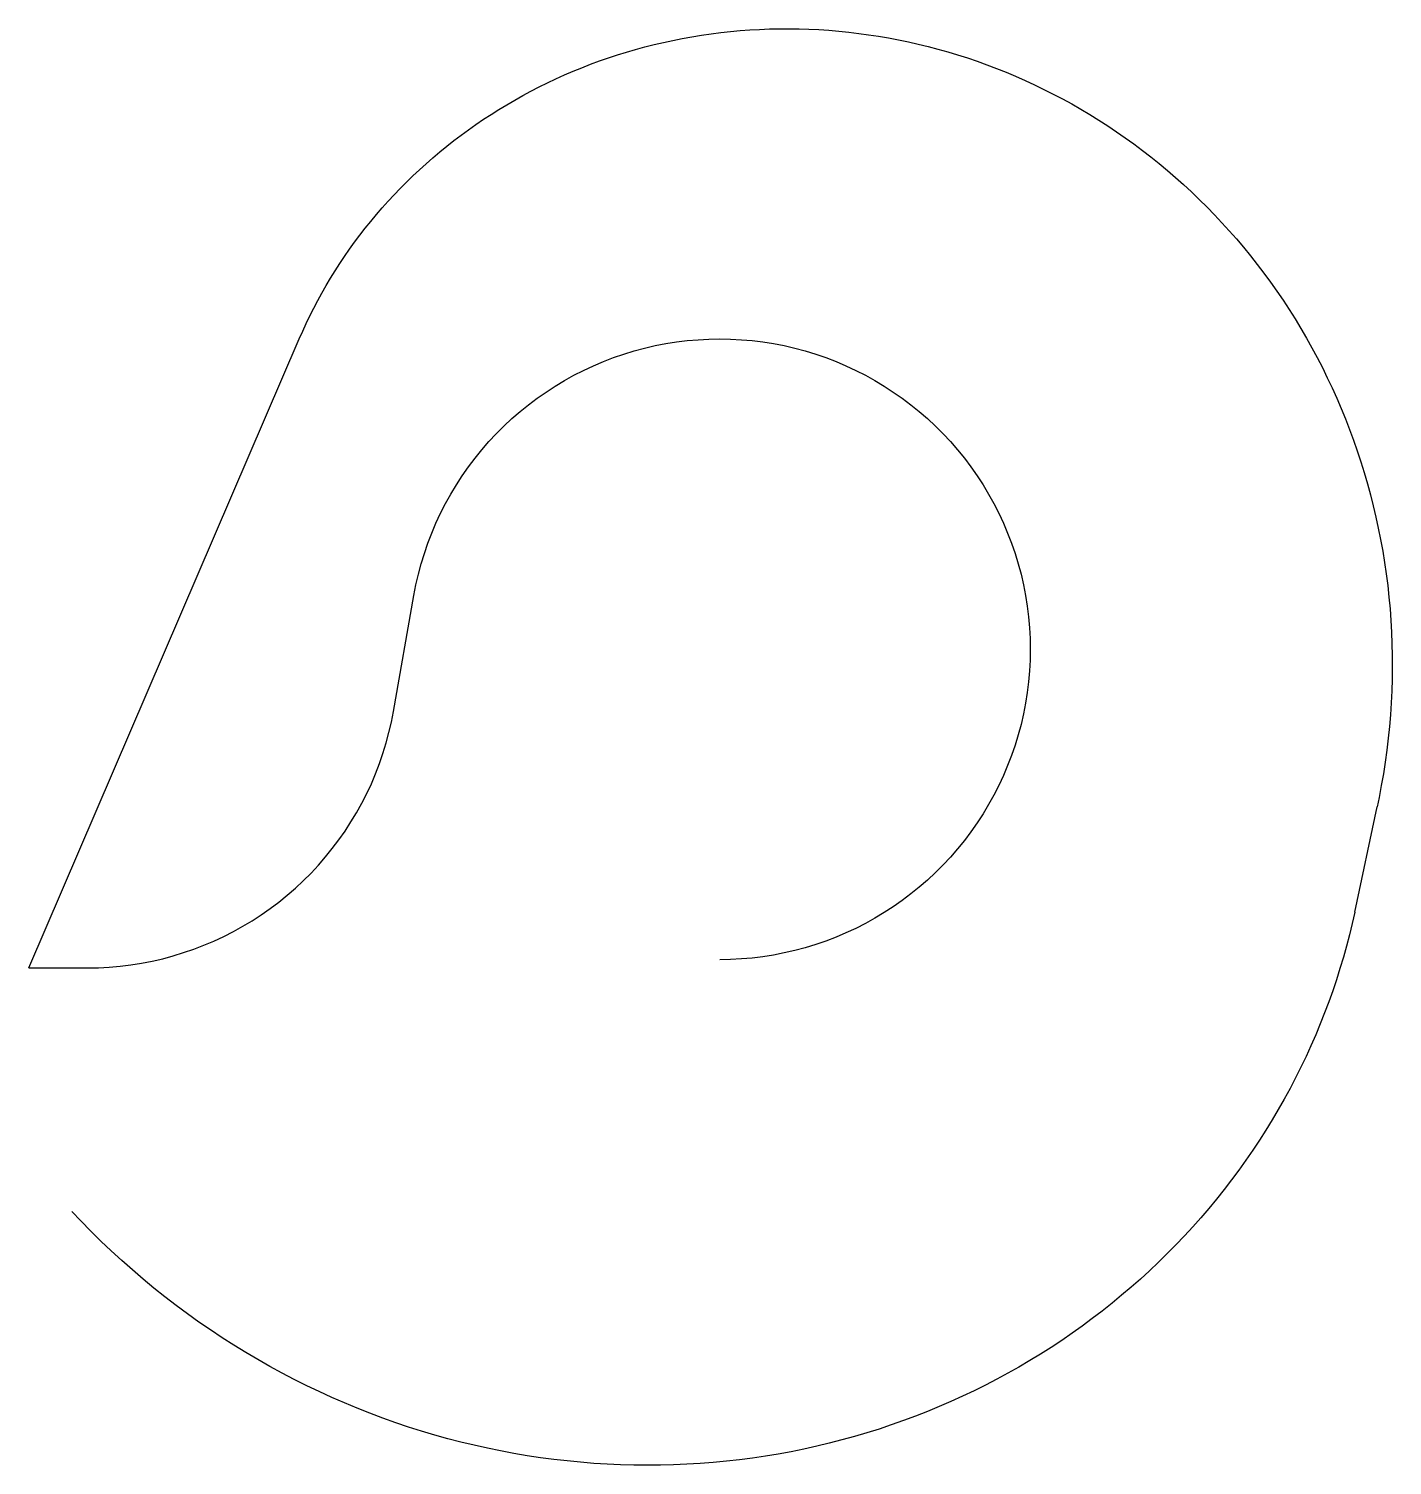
# Model space of a CAD drawing. Header units: metres. Extents: x 0 to 13965, y -5096 to 9622.
import ezdxf

# ---------------------------------------------------------------- set-up
doc = ezdxf.new("R2010")
doc.units = ezdxf.units.M

msp = doc.modelspace()

# ---------------------------------------------------------------- linework, layer by layer
at = {"layer": 'NorminalTrack', "color": 1}
msp.add_lwpolyline([(0, 0), (603, 0), (714, 2), (825, 8), (935, 17), (1046, 31), (1155, 48), (1264, 70), (1372, 94), (1480, 123), (1586, 156), (1691, 192), (1794, 232), (1897, 275), (1997, 322), (2096, 372), (2193, 426), (2288, 483), (2382, 544), (2472, 607), (2561, 674), (2647, 744), (2731, 817), (2812, 893), (2891, 971), (2967, 1052), (3039, 1136), (3109, 1222), (3176, 1311), (3240, 1402), (3300, 1495), (3357, 1590), (3411, 1687), (3462, 1786), (3509, 1887), (3552, 1989), (3592, 2093), (3628, 2198), (3660, 2304), (3689, 2411), (3714, 2519), (3735, 2628), (3735, 2628), (3945, 3816), (3966, 3925), (3991, 4033), (4020, 4140), (4052, 4246), (4088, 4351), (4128, 4455), (4171, 4557), (4218, 4658), (4269, 4757), (4322, 4854), (4380, 4949), (4440, 5042), (4504, 5133), (4571, 5222), (4640, 5308), (4713, 5392), (4789, 5473), (4867, 5551), (4949, 5627), (5032, 5700), (5119, 5770), (5207, 5837), (5298, 5900), (5391, 5961), (5487, 6018), (5584, 6072), (5683, 6122), (5783, 6169), (5885, 6213), (5989, 6252), (6094, 6288), (6200, 6321), (6307, 6350), (6416, 6375), (6525, 6396), (6634, 6413), (6744, 6427), (6855, 6436), (6966, 6442), (7077, 6444), (7188, 6442), (7299, 6436), (7409, 6427), (7519, 6413), (7629, 6396), (7738, 6375), (7846, 6350), (7953, 6321), (8060, 6288), (8165, 6252), (8268, 6213), (8370, 6169), (8471, 6122), (8570, 6072), (8667, 6018), (8762, 5961), (8855, 5900), (8946, 5837), (9035, 5770), (9121, 5700), (9205, 5627), (9286, 5551), (9365, 5473), (9440, 5392), (9513, 5308), (9583, 5222), (9650, 5133), (9714, 5042), (9774, 4949), (9831, 4854), (9885, 4757), (9935, 4658), (9982, 4557), (10026, 4455), (10065, 4351), (10102, 4246), (10134, 4140), (10163, 4033), (10188, 3925), (10209, 3816), (10226, 3706), (10240, 3596), (10250, 3485), (10255, 3375), (10257, 3264), (10255, 3153), (10250, 3042), (10240, 2931), (10226, 2821), (10209, 2711), (10188, 2602), (10163, 2494), (10134, 2387), (10102, 2281), (10065, 2176), (10026, 2072), (9982, 1970), (9935, 1869), (9885, 1770), (9831, 1673), (9774, 1578), (9714, 1485), (9650, 1394), (9583, 1306), (9513, 1219), (9440, 1135), (9365, 1054), (9286, 976), (9205, 900), (9121, 827), (9035, 757), (8946, 691), (8855, 627), (8762, 566), (8667, 509), (8570, 455), (8471, 405), (8370, 358), (8268, 315), (8165, 275), (8060, 239), (7953, 206), (7846, 178), (7738, 153), (7629, 131), (7519, 114), (7409, 101), (7299, 91), (7188, 85), (7077, 83)], dxfattribs=at)
at = {"layer": 'WindSpiral', "color": 3}
for p, q in [((0, 0), (2771, 6445)), ((13580, 572), (13810, 1649))]:
    msp.add_line(p, q, dxfattribs=at)
for points in [[(2771, 6445), (2806, 6524), (2842, 6603), (2880, 6682), (2919, 6760), (2960, 6837), (3002, 6914), (3046, 6990), (3091, 7066), (3138, 7141), (3186, 7216), (3235, 7290), (3286, 7363), (3338, 7435), (3392, 7507), (3447, 7578), (3503, 7648), (3561, 7718), (3620, 7786), (3680, 7854), (3742, 7920), (3805, 7986), (3869, 8051), (3935, 8115), (4001, 8177), (4069, 8239), (4139, 8300), (4209, 8360), (4281, 8418), (4354, 8476), (4428, 8532), (4503, 8587), (4579, 8641), (4657, 8694), (4735, 8745), (4815, 8795), (4896, 8844), (4977, 8892), (5060, 8938), (5144, 8983), (5228, 9027), (5314, 9069), (5400, 9109), (5488, 9149), (5576, 9187), (5665, 9223), (5755, 9258), (5846, 9292), (5937, 9323), (6030, 9354), (6123, 9383), (6216, 9410), (6311, 9436), (6406, 9460), (6501, 9482), (6598, 9503), (6694, 9522), (6792, 9540), (6890, 9556), (6988, 9570), (7087, 9583), (7186, 9594), (7285, 9603), (7385, 9610), (7486, 9616), (7586, 9620), (7687, 9622), (7788, 9622), (7889, 9621), (7991, 9618), (8093, 9613), (8194, 9606), (8296, 9598), (8398, 9587), (8500, 9575), (8602, 9561), (8704, 9546), (8805, 9528), (8907, 9509), (9009, 9488), (9110, 9465), (9211, 9440), (9312, 9413), (9413, 9385), (9513, 9355), (9613, 9323), (9713, 9289), (9812, 9253), (9911, 9216), (10009, 9176), (10107, 9135), (10204, 9093), (10301, 9048), (10397, 9001), (10493, 8953), (10587, 8903), (10682, 8852), (10775, 8798), (10868, 8743), (10960, 8686), (11051, 8628), (11141, 8567), (11230, 8505), (11319, 8442), (11406, 8376), (11492, 8309), (11578, 8241), (11662, 8170), (11746, 8099), (11828, 8025), (11909, 7950), (11989, 7874), (12068, 7795), (12145, 7716), (12221, 7635), (12296, 7552), (12370, 7468), (12442, 7383), (12513, 7296), (12583, 7207), (12651, 7118), (12718, 7027), (12783, 6934), (12847, 6841), (12909, 6746), (12970, 6649), (13029, 6552), (13086, 6453), (13142, 6354), (13196, 6253), (13249, 6150), (13300, 6047), (13349, 5943), (13396, 5838), (13442, 5731), (13486, 5624), (13528, 5516), (13568, 5407), (13607, 5297), (13643, 5186), (13678, 5074), (13711, 4961), (13741, 4848), (13770, 4734), (13797, 4619), (13822, 4504), (13845, 4388), (13867, 4271), (13886, 4154), (13903, 4036), (13918, 3918), (13931, 3799), (13942, 3680), (13950, 3560), (13957, 3441), (13962, 3320), (13964, 3200), (13965, 3079), (13963, 2958), (13960, 2837), (13954, 2716), (13946, 2594), (13936, 2473), (13923, 2352), (13909, 2230), (13892, 2109), (13874, 1988), (13853, 1867), (13830, 1746), (13810, 1649)], [(13580, 572), (13554, 456), (13526, 340), (13496, 224), (13464, 109), (13429, -6), (13393, -121), (13355, -235), (13314, -349), (13272, -462), (13227, -574), (13181, -686), (13132, -798), (13082, -909), (13029, -1019), (12974, -1128), (12918, -1237), (12859, -1344), (12798, -1451), (12736, -1557), (12671, -1662), (12605, -1766), (12536, -1869), (12466, -1971), (12394, -2072), (12320, -2172), (12244, -2271), (12166, -2369), (12086, -2465), (12005, -2560), (11921, -2654), (11836, -2747), (11750, -2838), (11661, -2928), (11571, -3016), (11479, -3103), (11385, -3189), (11290, -3273), (11193, -3355), (11095, -3436), (10995, -3516), (10893, -3593), (10790, -3670), (10686, -3744), (10580, -3817), (10472, -3888), (10363, -3957), (10253, -4024), (10142, -4090), (10029, -4153), (9914, -4215), (9799, -4275), (9682, -4333), (9565, -4389), (9445, -4443), (9325, -4495), (9204, -4545), (9082, -4593), (8959, -4639), (8834, -4683), (8709, -4725), (8583, -4764), (8456, -4802), (8328, -4837), (8199, -4870), (8070, -4901), (7939, -4930), (7808, -4957), (7677, -4981), (7545, -5003), (7412, -5022), (7279, -5040), (7145, -5055), (7011, -5068), (6876, -5078), (6741, -5086), (6605, -5092), (6470, -5095), (6334, -5096), (6198, -5095), (6061, -5091), (5925, -5085), (5788, -5077), (5652, -5066), (5515, -5052), (5378, -5037), (5242, -5019), (5106, -4998), (4969, -4975), (4833, -4950), (4698, -4922), (4562, -4892), (4427, -4859), (4292, -4824), (4158, -4787), (4024, -4747), (3891, -4705), (3758, -4660), (3626, -4613), (3494, -4564), (3363, -4512), (3233, -4458), (3103, -4401), (2975, -4342), (2847, -4281), (2720, -4218), (2594, -4152), (2469, -4084), (2345, -4014), (2222, -3941), (2101, -3866), (1980, -3789), (1861, -3710), (1742, -3629), (1625, -3545), (1510, -3459), (1395, -3371), (1282, -3281), (1171, -3189), (1061, -3095), (952, -2998), (845, -2900), (740, -2800), (636, -2697), (534, -2593), (442, -2496)]]:
    msp.add_lwpolyline(points, dxfattribs=at)

doc.saveas('drawing.dxf')
